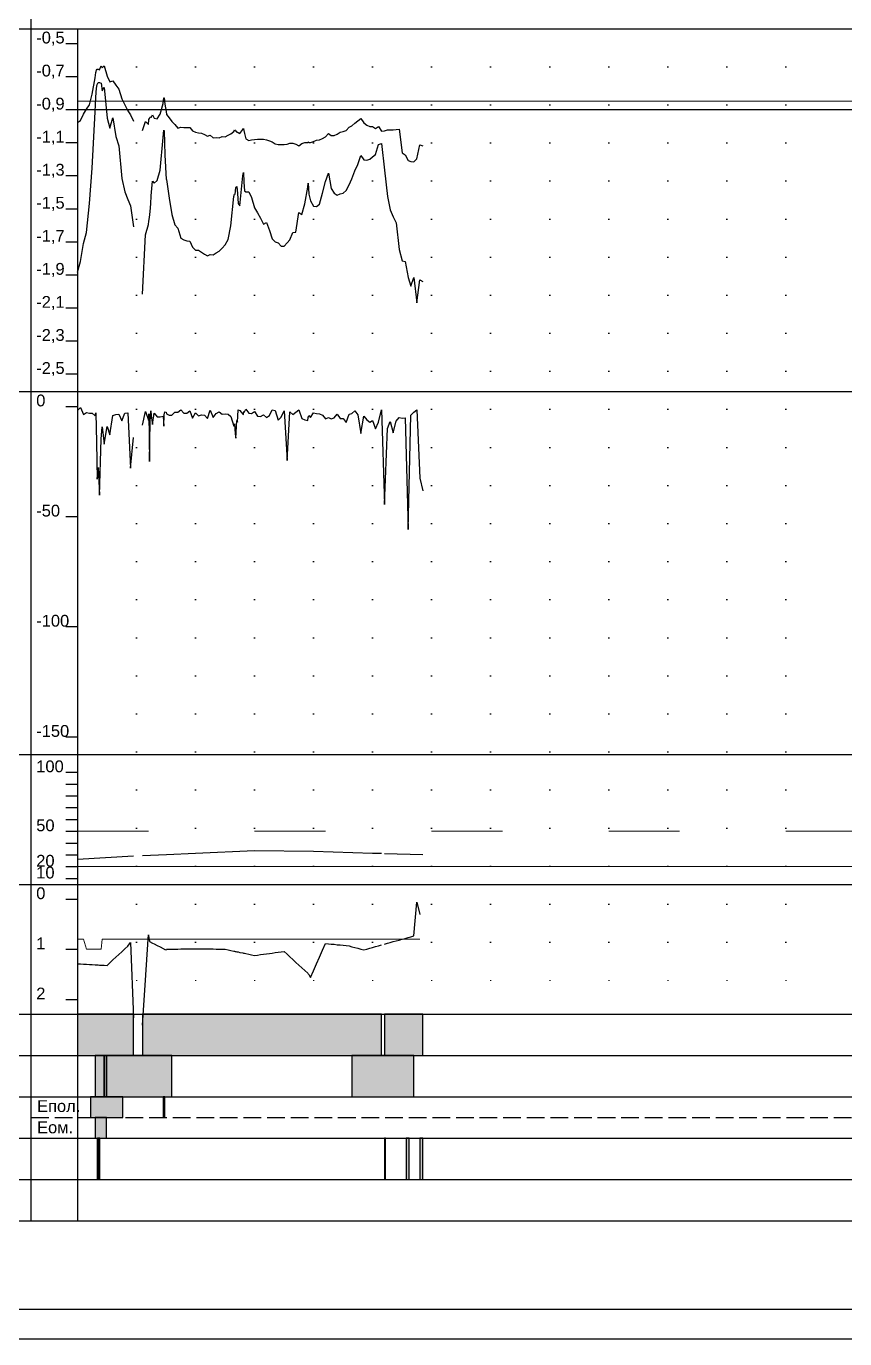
# Model space of a CAD drawing. Header units: millimetres. Extents: x -243 to 1784, y 0 to 1137.
# Drawn here: x 91.3 to 230, y 0 to 222.4 of the extents above; entities that cross this region are included whole.
import ezdxf

# ---------------------------------------------------------------- set-up
doc = ezdxf.new("R2010")
doc.units = ezdxf.units.MM
for name, pattern in [('ACAD_ISO03W100', [30, 12, -18]), ('DOT', [6.35, 0, -6.35]), ('HID-3', [4, 3, -1])]:
    doc.linetypes.add(name, pattern=pattern)
for name, color, linetype in [('График_G', 1, 'Continuous'), ('График_Rгр.', 79, 'Continuous'), ('График_U', 5, 'Continuous'), ('График_UPolar', 3, 'Continuous'), ('График_Глуб', 36, 'Continuous'), ('График_Среза_НеНормативной_Глубины', 10, 'Continuous'), ('Кор сред грунта', 2, 'Continuous'), ('Макет', 7, 'Continuous'), ('Текст', 7, 'Continuous')]:
    doc.layers.add(name, color=color, linetype=linetype)
for name, color, linetype, lineweight in [('График_Rгр_20Ом.', 1, 'Continuous', 0), ('График_Rгр_50Ом.', 76, 'ACAD_ISO03W100', 0), ('График_U_085', 253, 'Continuous', 0), ('График_Нормативной_Глубины', 3, 'Continuous', 0)]:
    doc.layers.add(name, color=color, linetype=linetype, lineweight=lineweight)
doc.styles.get("Standard").update_dxf_attribs({"font": 'arial.ttf'})

# ---------------------------------------------------------------- blocks, each defined once
blk = doc.blocks.new('yellow')
at = {"layer": 'Кор сред грунта'}
h = blk.add_hatch(color=256, dxfattribs=at)
h.dxf.hatch_style = 1
h.paths.add_polyline_path([(0, -3.49), (1, -3.49), (1, 3.49), (0, 3.49)])
blk.add_lwpolyline([(0, -3.49), (1, -3.49), (1, 3.49), (0, 3.49)], close=True, dxfattribs=at)
blk = doc.blocks.new('red')
at = {"layer": 'График_G'}
h = blk.add_hatch(color=256, dxfattribs=at)
h.dxf.hatch_style = 1
h.paths.add_polyline_path([(0, -3.49), (1, -3.49), (1, 3.49), (0, 3.49)])
blk.add_lwpolyline([(0, -3.49), (1, -3.49), (1, 3.49), (0, 3.49)], close=True, dxfattribs=at)
blk = doc.blocks.new('blue')
at = {"layer": 'График_U'}
h = blk.add_hatch(color=256, dxfattribs=at)
h.dxf.hatch_style = 1
h.paths.add_polyline_path([(0, -3.49), (1, -3.49), (1, 3.49), (0, 3.49)])
blk.add_lwpolyline([(0, -3.49), (1, -3.49), (1, 3.49), (0, 3.49)], close=True, dxfattribs=at)
blk = doc.blocks.new('red_small')
at = {"layer": 'График_G'}
h = blk.add_hatch(color=256, dxfattribs=at)
h.dxf.hatch_style = 1
h.paths.add_polyline_path([(0, -1.74), (1, -1.74), (1, 1.74), (0, 1.74)])
blk.add_lwpolyline([(0, -1.74), (1, -1.74), (1, 1.74), (0, 1.74)], close=True, dxfattribs=at)
blk = doc.blocks.new('dots')
at = {"layer": 'Макет', "linetype": 'DOT', "lineweight": -2}
blk.add_line((0, 0), (0, -167), dxfattribs=at)

msp = doc.modelspace()

# ---------------------------------------------------------------- linework, layer by layer
at = {"layer": 'Defpoints'}
msp.add_lwpolyline([(0, 0), (420, 0), (420, 297), (0, 297)], close=True, dxfattribs=at)
at = {"layer": 'График_G'}
for points in [[(98, 158), (100, 158)], [(100, 157.31), (100.5, 157.81), (101, 156.63), (101.5, 156.98), (102, 156.84), (102.5, 156.82), (103, 156.37), (103.1, 156.92), (103.2, 151.85), (103.3, 145.69), (103.5, 147.65), (103.7, 142.94), (104, 152.42), (104.2, 154.56), (104.5, 151.61), (105, 154.6), (105.5, 153.15), (106, 156.46), (106.5, 156.63), (107, 156.67), (107.5, 155.54), (108, 156.85), (108.5, 156.92), (109, 147.55), (109.5, 152.71)], [(111, 154.79), (111.5, 157.12), (112, 155.66), (112.1, 156.73), (112.2, 148.65), (112.3, 155.37), (112.4, 157.25), (112.5, 156.42), (112.7, 154.9), (113, 156.83), (113.5, 156.22), (114, 156.24), (114.5, 156.33), (114.6, 154.67), (114.7, 156.54), (114.8, 157.1), (115, 157.01), (115.1, 156.73), (115.5, 156.53), (116, 156.5), (116.5, 157), (117, 156.99), (117.5, 157.4), (118, 156.85), (118.5, 156.84), (119, 157.25), (119.5, 155.98), (120, 156.91), (120.5, 156.42), (121, 156.57), (121.5, 156.5), (122, 155.93), (122.5, 157.33), (123, 156.09), (123.5, 156.79), (124, 157.08), (124.5, 156.68), (125, 156.71), (125.5, 156.69), (126, 156.3), (126.5, 154.63), (126.6, 155.05), (126.7, 153.37), (126.8, 152.63), (127, 155.58), (127.1, 155.32), (127.2, 157.4), (127.5, 157.28), (128, 156.7), (128.1, 156.64), (128.2, 157.14), (128.3, 157.1), (128.5, 157.5), (129, 156.85), (129.5, 156.77), (130, 157.14), (130.5, 156.34), (131, 156.29), (131.5, 156.55), (132, 156.14), (132.5, 156.44), (133, 157.4), (133.5, 157.31), (134, 155.66), (134.5, 156.17), (135, 157.24), (135.5, 148.81), (136, 157.07), (136.5, 156.65), (137, 157), (137.5, 157.41), (138, 155.92), (138.5, 155.73), (139, 155.61), (139.1, 156.14), (139.2, 156.44), (139.5, 156.1), (140, 156.93), (140.5, 156.78), (141, 156.73), (141.5, 156.49), (142, 155.9), (142.5, 156.14), (143, 155.9), (143.5, 156.07), (144, 156.67), (144.5, 155.92), (145, 155.92), (145.5, 155.24), (146, 156.7), (146.5, 156.81), (147, 157.22), (147.5, 156.56), (148, 153.42), (148.5, 156.36), (149, 155.74), (149.5, 155.34), (150, 155.58), (150.5, 154.22), (151, 155.32), (151.5, 157.41), (152, 141.36), (152.5, 154.24), (153, 155.43), (153.5, 153.53), (154, 155.51), (154.5, 156.1), (155, 156), (155.5, 156.03), (156, 137.13), (156.5, 156.49), (157, 157.02), (157.5, 157.44), (158, 145.82), (158.5, 143.67)], [(98, 139.33), (100, 139.33)], [(98, 120.67), (100, 120.67)], [(98, 102), (100, 102)]]:
    msp.add_lwpolyline(points, dxfattribs=at)
at = {"layer": 'График_Rгр.'}
for points in [[(98, 96), (100, 96)], [(98, 94), (100, 94)], [(98, 92), (100, 92)], [(98, 90), (100, 90)], [(98, 88), (100, 88)], [(98, 86), (100, 86)], [(98, 84), (100, 84)], [(111, 81.91), (115.1, 82.07), (120, 82.26), (130, 82.75), (140, 82.64), (150, 82.31), (151.5, 82.26)], [(98, 82), (100, 82)], [(100, 81.26), (109.5, 81.82)], [(152, 82.25), (158.5, 82.05)], [(98, 80), (100, 80)], [(98, 78), (100, 78)]]:
    msp.add_lwpolyline(points, dxfattribs=at)
at = {"layer": 'График_Rгр_20Ом.'}
msp.add_lwpolyline([(100, 80), (400, 80)], dxfattribs=at)
at = {"layer": 'График_Rгр_50Ом.'}
msp.add_lwpolyline([(100, 86), (400, 86)], dxfattribs=at)
at = {"layer": 'График_U'}
for points in [[(98, 219.5), (100, 219.5)], [(98, 213.9), (100, 213.9)], [(100, 180.72), (100.5, 182.57), (101, 185.6), (101.5, 187.46), (102, 192.37), (102.5, 198.38), (103, 207.9), (103.1, 210.37), (103.2, 211.91), (103.3, 212.56), (103.5, 212.88), (103.7, 212.86), (104, 212.76), (104.2, 211.46), (104.5, 212.06), (105, 206.84), (105.5, 205.12), (106, 206.9), (106.5, 203.75), (107, 202.16), (107.5, 196.62), (108, 194.34), (108.5, 193.04), (109, 191.97), (109.5, 188.43)], [(98, 208.3), (100, 208.3)], [(111, 177.04), (111.5, 187.06), (112, 188.8), (112.1, 189.4), (112.2, 190.02), (112.3, 191.02), (112.4, 192.34), (112.5, 193.68), (112.7, 196.18), (113, 195.81), (113.5, 196.28), (114, 198.04), (114.5, 203.55), (114.6, 204.83), (114.7, 204.69), (114.8, 200.63), (115, 196.44), (115.1, 196.43), (115.5, 193.27), (116, 190.51), (116.5, 188.76), (117, 188.18), (117.5, 186.48), (118, 186.24), (118.5, 186.04), (119, 185.97), (119.5, 184.96), (120, 184.45), (120.5, 184.45), (121, 184.14), (121.5, 183.77), (122, 183.52), (122.5, 183.75), (123, 183.7), (123.5, 184.01), (124, 184.29), (124.5, 184.82), (125, 185.4), (125.5, 186.28), (126, 188.59), (126.5, 193.56), (126.6, 193.96), (126.7, 193.96), (126.8, 195.03), (127, 195.26), (127.1, 194.05), (127.2, 192.4), (127.5, 191.99), (128, 197.06), (128.1, 197.63), (128.2, 196.01), (128.3, 194.52), (128.5, 194.33), (129, 194.36), (129.5, 193.38), (130, 191.64), (130.5, 190.77), (131, 189.89), (131.5, 188.87), (132, 189.15), (132.5, 187.78), (133, 186.37), (133.5, 185.86), (134, 185.72), (134.5, 185.14), (135, 185.14), (135.5, 185.74), (136, 186.23), (136.5, 187.45), (137, 187.5), (137.5, 190.84), (138, 190.53), (138.5, 192.3), (139, 195.17), (139.1, 195.81), (139.2, 193.96), (139.5, 192.83), (140, 191.93), (140.5, 191.85), (141, 192.25), (141.5, 194.12), (142, 196.13), (142.5, 197.5), (143, 194.93), (143.5, 194.13), (144, 193.8), (144.5, 194.03), (145, 194.13), (145.5, 194.59), (146, 195.56), (146.5, 196.57), (147, 197.92), (147.5, 198.96), (148, 200.52), (148.5, 199.77), (149, 199.73), (149.5, 199.89), (150, 200.28), (150.5, 200.7), (151, 202.36), (151.5, 202.53), (152, 198.05), (152.5, 193.57), (153, 191.33), (153.5, 190.1), (154, 189.08), (154.5, 184.59), (155, 182.64), (155.5, 182.57), (156, 179.86), (156.5, 178.38), (157, 179.82), (157.5, 175.56), (158, 179.42), (158.5, 179.18)], [(98, 202.7), (100, 202.7)], [(98, 197.1), (100, 197.1)], [(98, 191.5), (100, 191.5)], [(98, 185.9), (100, 185.9)], [(98, 180.3), (100, 180.3)], [(98, 174.7), (100, 174.7)], [(98, 169.1), (100, 169.1)], [(98, 163.5), (100, 163.5)]]:
    msp.add_lwpolyline(points, dxfattribs=at)
at = {"layer": 'График_U_085'}
msp.add_lwpolyline([(100, 209.7), (400, 209.7)], dxfattribs=at)
at = {"layer": 'График_UPolar'}
for points in [[(100, 206.12), (100.5, 206.45), (101, 207.49), (101.5, 208.36), (102, 209.07), (102.5, 210.93), (103, 213.69), (103.1, 214.6), (103.2, 214.96), (103.3, 215.13), (103.5, 215.13), (103.7, 215.05), (104, 215.68), (104.2, 215.38), (104.5, 215.68), (105, 213.96), (105.5, 212.99), (106, 213.19), (106.5, 212.43), (107, 211.78), (107.5, 210.1), (108, 209.07), (108.5, 208.08), (109, 207.43), (109.5, 206.34)], [(111, 204.75), (111.5, 206.28), (112, 205.79), (112.1, 206.59), (112.2, 206.79), (112.3, 206.98), (112.4, 207.04), (112.5, 206.96), (112.7, 207.43), (113, 206.83), (113.5, 206.73), (114, 207.52), (114.5, 209.3), (114.6, 210.26), (114.7, 210.26), (114.8, 209.22), (115, 207.96), (115.1, 207.46), (115.5, 206.91), (116, 206.3), (116.5, 205.77), (117, 205.13), (117.5, 205.29), (118, 205.28), (118.5, 205.25), (119, 205.23), (119.5, 204.72), (120, 204.48), (120.5, 204.38), (121, 204.32), (121.5, 204.07), (122, 203.79), (122.5, 203.93), (123, 203.53), (123.5, 203.55), (124, 203.53), (124.5, 203.71), (125, 203.68), (125.5, 203.98), (126, 204.18), (126.5, 204.59), (126.6, 204.88), (126.7, 204.72), (126.8, 204.72), (127, 204.48), (127.1, 204.49), (127.2, 204.41), (127.5, 204.25), (128, 204.9), (128.1, 205.11), (128.2, 204.74), (128.3, 204.24), (128.5, 203.36), (129, 203.08), (129.5, 203.19), (130, 203.23), (130.5, 203.26), (131, 203.3), (131.5, 203.28), (132, 203.18), (132.5, 203.02), (133, 202.83), (133.5, 202.47), (134, 202.38), (134.5, 202.36), (135, 202.38), (135.5, 202.46), (136, 202.61), (136.5, 202.63), (137, 202.46), (137.5, 202.17), (138, 202.52), (138.5, 202.74), (139, 202.69), (139.1, 202.81), (139.2, 202.7), (139.5, 202.74), (140, 202.86), (140.5, 203.11), (141, 203.16), (141.5, 203.38), (142, 203.65), (142.5, 204.26), (143, 203.91), (143.5, 203.89), (144, 204.14), (144.5, 204.44), (145, 204.58), (145.5, 204.75), (146, 205.31), (146.5, 205.54), (147, 206), (147.5, 206.41), (148, 206.77), (148.5, 206.03), (149, 205.68), (149.5, 205.4), (150, 205.43), (150.5, 205.09), (151, 205.42), (151.5, 204.65), (152, 204.71), (152.5, 204.84), (153, 204.86), (153.5, 204.86), (154, 204.91), (154.5, 204.97), (155, 200.99), (155.5, 200.64), (156, 199.67), (156.5, 199.49), (157, 199.44), (157.5, 199.95), (158, 202.3), (158.5, 202.14)]]:
    msp.add_lwpolyline(points, dxfattribs=at)
at = {"layer": 'График_Глуб'}
for points in [[(98, 74.5), (100, 74.5)], [(100, 63.56), (100.5, 63.52), (101, 63.49), (101.5, 63.46), (102, 63.43), (102.5, 63.4), (103, 63.37), (103.1, 63.37), (103.2, 63.36), (103.3, 63.36), (103.5, 63.34), (103.7, 63.33), (104, 63.31), (104.2, 63.3), (104.5, 63.28), (105, 63.25), (105.5, 63.72), (106, 64.19), (106.5, 64.66), (107, 65.12), (107.5, 65.59), (108, 66.06), (108.5, 66.53), (109, 67.16), (109.5, 54.41)], [(111, 53.14), (111.5, 60.79), (111.95, 67.7)], [(112.13, 67.7), (112.2, 67.32), (112.3, 67.27), (112.4, 67.21), (112.5, 67.16), (112.7, 67.06), (113, 66.91), (113.5, 66.65), (114, 66.39), (114.5, 66.13), (114.6, 66.08), (114.7, 66.03), (114.8, 65.98), (115, 65.88), (115.1, 66), (115.5, 66.01), (116, 66.02), (116.5, 66.03), (117, 66.04), (117.5, 66.05), (118, 66.06), (118.5, 66.07), (119, 66.07), (119.5, 66.08), (120, 66.09), (120.5, 66.09), (121, 66.08), (121.5, 66.07), (122, 66.06), (122.5, 66.05), (123, 66.05), (123.5, 66.04), (124, 66.03), (124.5, 66.02), (125, 66.01), (125.5, 65.91), (126, 65.8), (126.5, 65.7), (126.6, 65.67), (126.7, 65.65), (126.8, 65.63), (127, 65.59), (127.1, 65.57), (127.2, 65.55), (127.5, 65.48), (128, 65.38), (128.1, 65.36), (128.2, 65.34), (128.3, 65.32), (128.5, 65.27), (129, 65.17), (129.5, 65.06), (130, 64.96), (130.5, 65.02), (131, 65.09), (131.5, 65.16), (132, 65.22), (132.5, 65.29), (133, 65.36), (133.5, 65.43), (134, 65.49), (134.5, 65.56), (135, 65.63), (135.5, 65.16), (136, 64.7), (136.5, 64.24), (137, 63.78), (137.5, 63.32), (138, 62.86), (138.5, 62.4), (139, 61.93), (139.1, 61.84), (139.2, 61.71), (139.5, 61.21), (140, 62.37), (140.5, 63.53), (141, 64.68), (141.5, 65.84), (142, 66.99), (142.5, 66.94), (143, 66.89), (143.5, 66.84), (144, 66.78), (144.5, 66.73), (145, 66.68), (145.5, 66.62), (146, 66.57), (146.5, 66.43), (147, 66.3), (147.5, 66.16), (148, 66.03), (148.5, 65.89), (149, 66.03), (149.5, 66.17), (150, 66.31), (150.5, 66.45), (151, 66.59), (151.5, 66.73)], [(152, 66.87), (152.5, 67.01), (153, 67.15), (153.5, 67.29), (154, 67.43), (154.5, 67.57), (154.97, 67.7)], [(98, 66), (100, 66)], [(98, 57.5), (100, 57.5)]]:
    msp.add_lwpolyline(points, dxfattribs=at)
at = {"layer": 'График_Нормативной_Глубины'}
msp.add_lwpolyline([(100, 67.7), (100.5, 67.7), (101, 67.7), (101.5, 66), (102, 66), (102.5, 66), (103, 66), (103.1, 66), (103.2, 66), (103.3, 66), (103.5, 66), (103.7, 66), (104, 66), (104.2, 67.7), (104.5, 67.7), (105, 67.7), (105.5, 67.7), (106, 67.7), (106.5, 67.7), (107, 67.7), (107.5, 67.7), (108, 67.7), (108.5, 67.7), (109, 67.7), (109.5, 67.7), (111, 67.7), (111.5, 67.7), (112, 67.7), (112.1, 67.7), (112.2, 67.7), (112.3, 67.7), (112.4, 67.7), (112.5, 67.7), (112.7, 67.7), (113, 67.7), (113.5, 67.7), (114, 67.7), (114.5, 67.7), (114.6, 67.7), (114.7, 67.7), (114.8, 67.7), (115, 67.7), (115.1, 67.7), (115.5, 67.7), (116, 67.7), (116.5, 67.7), (117, 67.7), (117.5, 67.7), (118, 67.7), (118.5, 67.7), (119, 67.7), (119.5, 67.7), (120, 67.7), (120.5, 67.7), (121, 67.7), (121.5, 67.7), (122, 67.7), (122.5, 67.7), (123, 67.7), (123.5, 67.7), (124, 67.7), (124.5, 67.7), (125, 67.7), (125.5, 67.7), (126, 67.7), (126.5, 67.7), (126.6, 67.7), (126.7, 67.7), (126.8, 67.7), (127, 67.7), (127.1, 67.7), (127.2, 67.7), (127.5, 67.7), (128, 67.7), (128.1, 67.7), (128.2, 67.7), (128.3, 67.7), (128.5, 67.7), (129, 67.7), (129.5, 67.7), (130, 67.7), (130.5, 67.7), (131, 67.7), (131.5, 67.7), (132, 67.7), (132.5, 67.7), (133, 67.7), (133.5, 67.7), (134, 67.7), (134.5, 67.7), (135, 67.7), (135.5, 67.7), (136, 67.7), (136.5, 67.7), (137, 67.7), (137.5, 67.7), (138, 67.7), (138.5, 67.7), (139, 67.7), (139.1, 67.7), (139.2, 67.7), (139.5, 67.7), (140, 67.7), (140.5, 67.7), (141, 67.7), (141.5, 67.7), (142, 67.7), (142.5, 67.7), (143, 67.7), (143.5, 67.7), (144, 67.7), (144.5, 67.7), (145, 67.7), (145.5, 67.7), (146, 67.7), (146.5, 67.7), (147, 67.7), (147.5, 67.7), (148, 67.7), (148.5, 67.7), (149, 67.7), (149.5, 67.7), (150, 67.7), (150.5, 67.7), (151, 67.7), (151.5, 67.7), (152, 67.7), (152.5, 67.7), (153, 67.7), (153.5, 67.7), (154, 67.7), (154.5, 67.7), (155, 67.7), (155.5, 67.7), (156, 67.7), (156.5, 67.7), (157, 67.7), (157.5, 67.7), (158, 67.7)], dxfattribs=at)
at = {"layer": 'График_Среза_НеНормативной_Глубины'}
for points in [[(154.97, 67.7), (155, 67.71), (155.5, 67.85), (156, 67.99), (156.5, 68.13), (157, 68.27), (157.5, 74.01), (158, 71.92)], [(111.95, 67.7), (112, 68.44), (112.1, 67.88), (112.13, 67.7)]]:
    msp.add_lwpolyline(points, dxfattribs=at)
at = {"layer": 'Макет'}
for p, q in [((92.13, 70), (92.13, 291.97)), ((92.13, 20), (92.13, 70))]:
    msp.add_line(p, q, dxfattribs=at)
at = {"layer": 'Макет', "lineweight": -2}
for p, q in [((30.96, 222), (400, 222)), ((100, 222), (100, 20)), ((30.96, 160.5), (400, 160.5)), ((30.96, 99), (400, 99)), ((30.96, 77), (400, 77)), ((30.96, 55), (400, 55)), ((30.96, 48), (400, 48)), ((30.96, 41), (400, 41)), ((30.96, 34), (400, 34)), ((30.96, 27), (400, 27)), ((30.96, 20), (415.96, 20)), ((20, 5), (415.96, 5))]:
    msp.add_line(p, q, dxfattribs=at)
at = {"layer": 'Макет', "linetype": 'HID-3', "lineweight": -2}
msp.add_line((92.13, 37.5), (400, 37.5), dxfattribs=at)
at = {"layer": 'Текст'}
msp.add_lwpolyline([(100, 208.3), (400, 208.3)], dxfattribs=at)

# ---------------------------------------------------------------- block references
at = {"layer": 'График_Rгр_50Ом.'}
for name, p, xscale in [('red', (103, 44.5), 1.500000000000057), ('red', (104.5, 44.5), 0.3999999999999488), ('red', (104.9, 44.5), 11.10000000000007), ('red', (146.5, 44.5), 10.50000000000006), ('red_small', (102.2, 39.25), 5.499999999999972), ('red_small', (114.5, 39.25), 0.3000000000000114), ('red_small', (103, 35.75), 1.900000000000006), ('red', (103.3, 30.5), 0.100000000000108), ('red', (103.5, 30.5), 0.3000000000000114), ('red', (152, 30.5), 0.2000000000000455), ('red', (155.7, 30.5), 0.4999999999998863), ('blue', (158, 30.5), 0.5000000000000853)]:
    msp.add_blockref(name, p, dxfattribs=dict(at, xscale=xscale))
at = {"layer": 'Текст'}
for p in [(110, 222), (120, 222), (130, 222), (140, 222), (150, 222), (160, 222), (170, 222), (180, 222), (190, 222), (200, 222), (210, 222), (220, 222)]:
    msp.add_blockref('dots', p, dxfattribs=at)
for p, xscale in [((100, 51.5), 9.500000000000057), ((111, 51.5), 40.50000000000011), ((152, 51.5), 6.500000000000114)]:
    msp.add_blockref('yellow', p, dxfattribs=dict(at, xscale=xscale))

# ---------------------------------------------------------------- texts
at = {"layer": 'График_G'}
for s, p in [('0', (93, 158)), ('-50', (93, 139.33)), ('-100', (93, 120.67)), ('-150', (93, 102))]:
    msp.add_text(s, height=2, dxfattribs=at).set_placement(p)
at = {"layer": 'График_Rгр.'}
for s, p in [('100', (93, 96)), ('50', (93, 86)), ('20', (93, 80)), ('10', (93, 78))]:
    msp.add_text(s, height=2, dxfattribs=at).set_placement(p)
at = {"layer": 'График_U'}
for s, p in [('-0,5', (93, 219.5)), ('-0,7', (93, 213.9)), ('-0,9', (93, 208.3)), ('-1,1', (93, 202.7)), ('-1,3', (93, 197.1)), ('-1,5', (93, 191.5)), ('-1,7', (93, 185.9)), ('-1,9', (93, 180.3)), ('-2,1', (93, 174.7)), ('-2,3', (93, 169.1)), ('-2,5', (93, 163.5))]:
    msp.add_text(s, height=2, dxfattribs=at).set_placement(p)
at = {"layer": 'График_Глуб'}
for s, p in [('0', (93, 74.5)), ('1', (93, 66)), ('2', (93, 57.5))]:
    msp.add_text(s, height=2, dxfattribs=at).set_placement(p)
at = {"layer": 'Текст', "char_height": 2, "width": 5.5314, "attachment_point": 1}
for s, insert in [('Епол.', (93.14, 40.43)), ('Еом.', (93.14, 36.82))]:
    msp.add_mtext(s, dxfattribs=dict(at, insert=insert))

doc.saveas('drawing.dxf')
